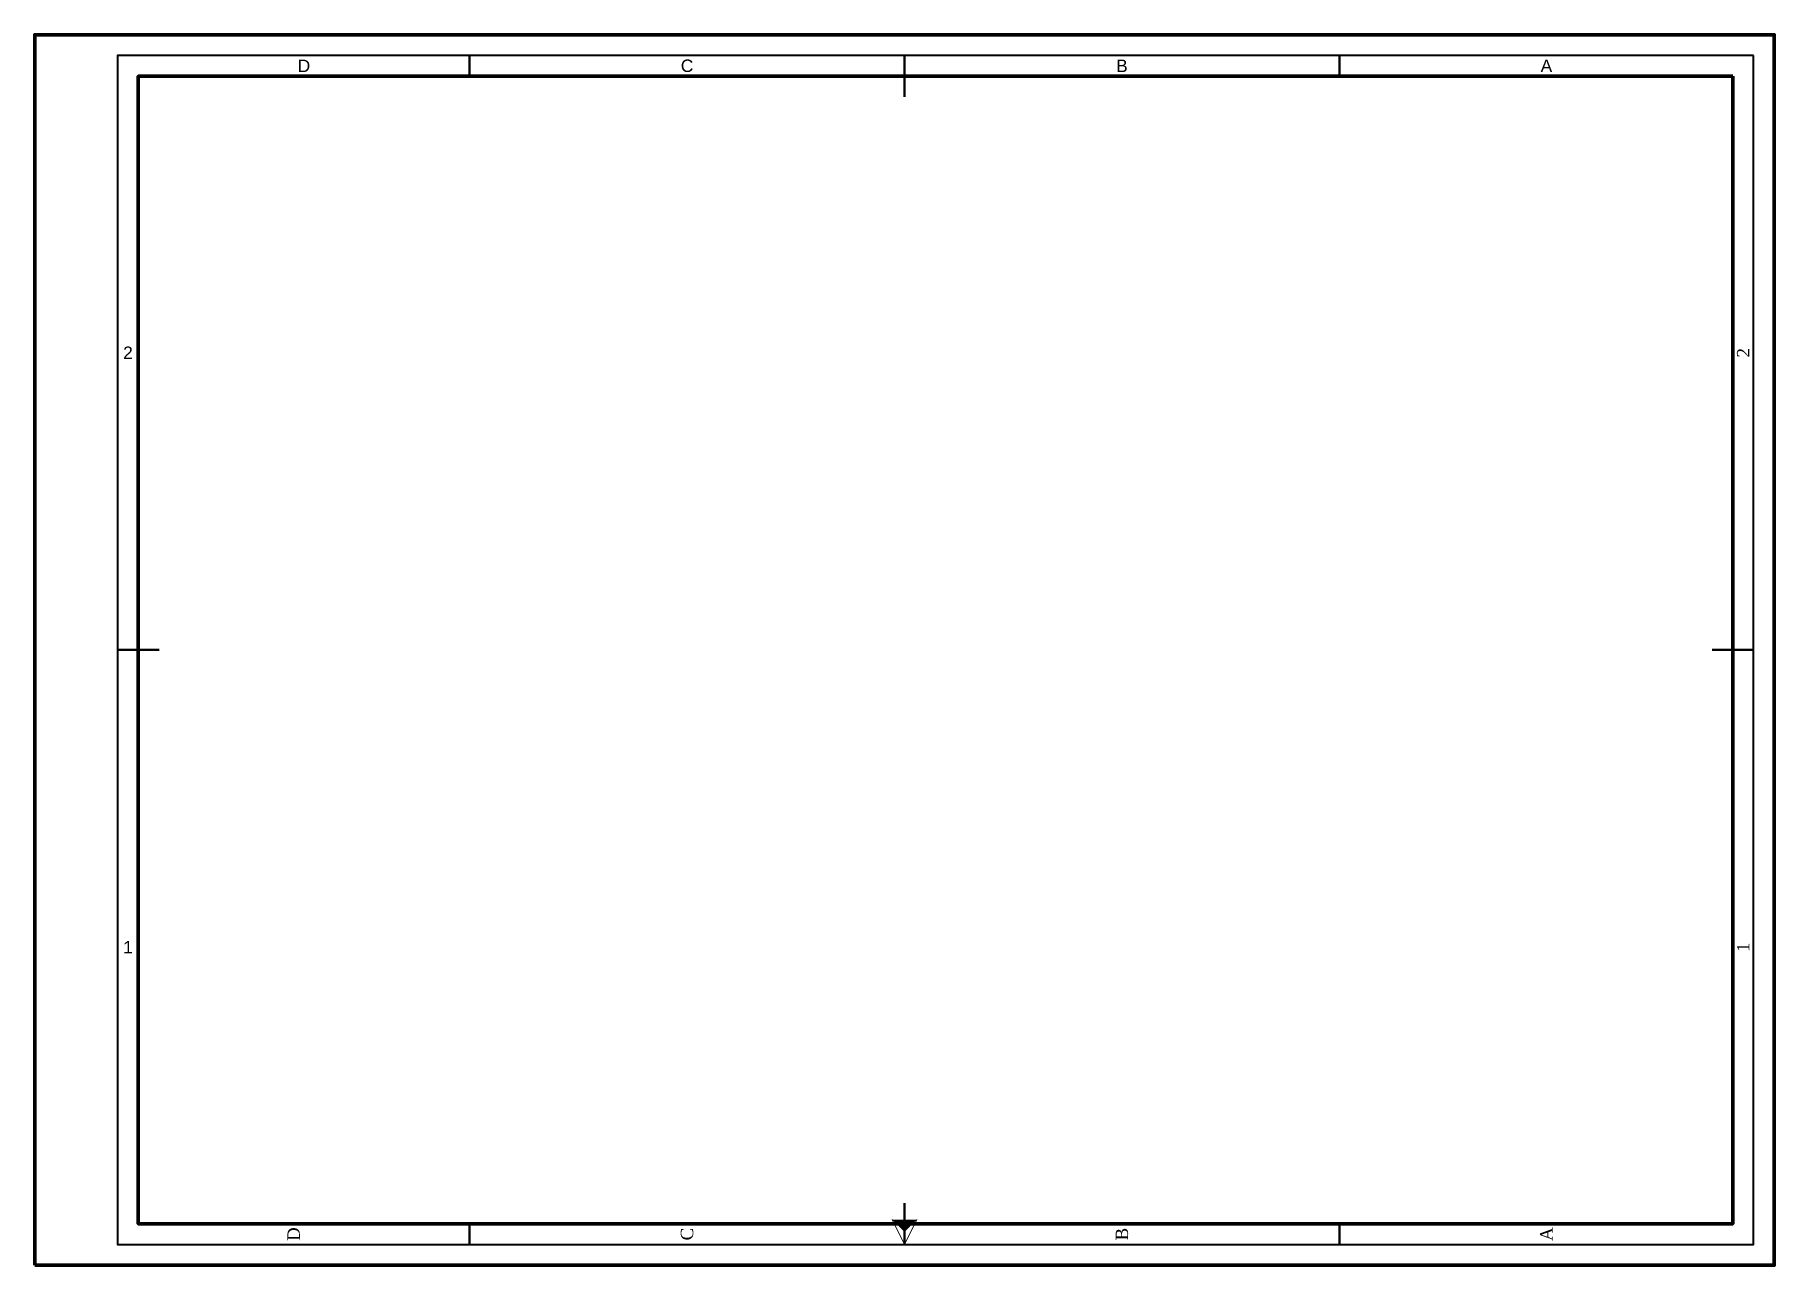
# Model space of a CAD drawing. Header units: millimetres. Extents: x 1911 to 2331, y 1526 to 1823.
import ezdxf

# ---------------------------------------------------------------- set-up
doc = ezdxf.new("R2010")
doc.units = ezdxf.units.MM
doc.header["$LTSCALE"] = 0.125
for name, color, linetype, lineweight in [('Cotas y auxiliares', 7, 'Continuous', 9), ('Rotulo 04', 7, 'Continuous', 40), ('Rotulo 05', 7, 'Continuous', 50), ('Rotulo 08', 7, 'Continuous', 80)]:
    doc.layers.add(name, color=color, linetype=linetype, lineweight=lineweight)
doc.styles.add('rotulo 3_0', font='arial.ttf', dxfattribs={"height": 3})
doc.styles.add('rotulo 3_0_90', font='times.ttf', dxfattribs={"height": 3})

msp = doc.modelspace()

# ---------------------------------------------------------------- linework, layer by layer
at = {"layer": 'Cotas y auxiliares'}
for p in [(2117.8, 1536.93), (2123.8, 1536.93)]:
    msp.add_line(p, (2120.8, 1530.93), dxfattribs=at)
msp.add_lwpolyline([(2120.8, 1536.93, 6, 0, 0), (2120.8, 1533.93, 0, 0, 0)], format="xyseb", dxfattribs=at)
at = {"layer": 'Rotulo 04'}
msp.add_lwpolyline([(2325.8, 1817.93), (1930.8, 1817.93), (1930.8, 1530.93), (2325.8, 1530.93)], close=True, dxfattribs=at)
at = {"layer": 'Rotulo 05'}
for points in [[(2015.8, 1817.93), (2015.8, 1812.93)], [(2120.8, 1817.93), (2120.8, 1807.93)], [(2225.8, 1817.93), (2225.8, 1812.93)], [(1930.8, 1674.43), (1940.8, 1674.43)], [(2325.8, 1674.43), (2315.8, 1674.43)], [(2120.8, 1530.93), (2120.8, 1540.93)], [(2015.8, 1530.93), (2015.8, 1535.93)], [(2225.8, 1530.93), (2225.8, 1535.93)]]:
    msp.add_lwpolyline(points, dxfattribs=at)
at = {"layer": 'Rotulo 08'}
for points in [[(1910.8, 1525.93), (2330.8, 1525.93), (2330.8, 1822.93), (1910.8, 1822.93)], [(2320.8, 1812.93), (1935.8, 1812.93), (1935.8, 1535.93), (2320.8, 1535.93)]]:
    msp.add_lwpolyline(points, close=True, dxfattribs=at)

# ---------------------------------------------------------------- texts
at = {"layer": 'Cotas y auxiliares', "char_height": 3, "attachment_point": 5, "style": 'rotulo 3_0'}
for s, width, insert in [('D', 80, (1975.8, 1815.43)), ('C', 105, (2068.3, 1815.43)), ('B', 105, (2173.3, 1815.43)), ('A', 100, (2275.8, 1815.43)), ('2', 5, (1933.3, 1746.18)), ('1', 5, (1933.3, 1602.68))]:
    msp.add_mtext_dynamic_manual_height_columns(s, width=width, gutter_width=15, heights=[0], dxfattribs=dict(at, insert=insert))
at = {"layer": 'Cotas y auxiliares', "char_height": 3, "attachment_point": 5, "rotation": 90, "style": 'rotulo 3_0_90'}
for s, width, insert in [('2', 143.5, (2323.3, 1746.18)), ('1', 143.5, (2323.3, 1602.68)), ('D', 5, (1973.3, 1533.43)), ('C', 5, (2068.3, 1533.43)), ('B', 5, (2173.3, 1533.43)), ('A', 5, (2275.8, 1533.43))]:
    msp.add_mtext_dynamic_manual_height_columns(s, width=width, gutter_width=15, heights=[0], dxfattribs=dict(at, insert=insert))

doc.saveas('drawing.dxf')
